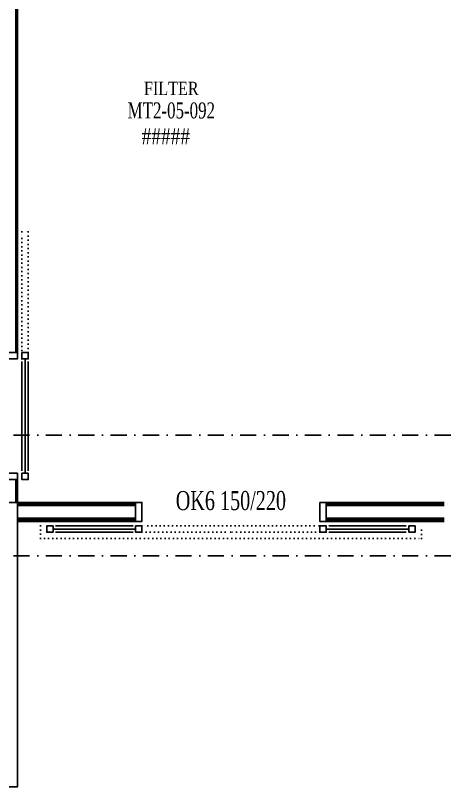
# Model space of a CAD drawing. Header units: inches. Extents: x -772 to 6765, y -813 to 4093.
# Drawn here: x 890 to 1229, y 2369 to 2976 of the extents above; entities that cross this region are included whole.
import ezdxf
from ezdxf.enums import TextEntityAlignment as Align

# ---------------------------------------------------------------- set-up
doc = ezdxf.new("R2010")
doc.units = ezdxf.units.IN
doc.header["$MEASUREMENT"] = 0
doc.set_wipeout_variables(frame=1)
doc.linetypes.add('DASHDOT', pattern=[25.4, 12.7, -6.35, 0, -6.35])
doc.linetypes.add('DOT2', pattern=[3.175, 0, -3.175])
for name, color, linetype in [('FHM_BEYAZ ALÇIPAN', 7, 'Continuous'), ('FHM_WAL_Siva', 30, 'Continuous'), ('H_GAP_Cam', 153, 'Continuous'), ('H_GAP_Kapi_', 120, 'Continuous'), ('H_GAP_KapiIzdusum', 8, 'DOT2'), ('H_GAP_PozKapi', 9, 'Continuous'), ('H_GAP_WipeoutKapi', 255, 'DOT2'), ('H_ROM_MahalEng', 61, 'Continuous'), ('H_ROM_MahalNumarasi', 61, 'Continuous'), ('H_STR_Aks', 250, 'DASHDOT')]:
    doc.layers.add(name, color=color, linetype=linetype)
doc.styles.add('HG', font='times.ttf')
doc.styles.add('HG_POZ', font='times.ttf')
doc.styles.add('XR_IZM_MH_PLN_04_ROM$0$HG', font='times.ttf')

# ---------------------------------------------------------------- blocks, each defined once
blk = doc.blocks.new('*U42')
for points in [[(-65, 8.5), (-70, 8.5), (-70, 3.5), (-65, 3.5)], [(215, 8.5), (220, 8.5), (220, 3.5), (215, 3.5)]]:
    blk.add_lwpolyline(points, close=True)
at = {"layer": 'H_GAP_Cam'}
for p, q in [((-63, 8.5), (-2, 8.5)), ((152, 8.5), (213, 8.5))]:
    blk.add_line(p, q, dxfattribs=at)
at = {"layer": 'H_GAP_PozKapi', "color": 132, "style": 'HG_POZ', "width": 0.7}
blk.add_attdef('KAPIPOZ', text='', height=15, dxfattribs=at).set_placement((75, -16.5), align=Align.MIDDLE)
at = {"ltscale": 30}
blk.add_wipeout([(0, 3.5), (150, 3.5), (150, -18.5), (0, -18.5)], dxfattribs=at).dxf.layer = 'H_GAP_WipeoutKapi'
for points in [[(5, 8.5), (0, 8.5), (0, 3.5), (5, 3.5)], [(145, 8.5), (150, 8.5), (150, 3.5), (145, 3.5)], [(0, -15), (5, -15), (5, 0), (0, 0)], [(145, -15), (150, -15), (150, 0), (145, 0)]]:
    blk.add_lwpolyline(points, close=True)
at = {"layer": 'H_GAP_Cam'}
for p, q in [((-65, 6), (0, 6)), ((-63, 3.5), (-2, 3.5)), ((150, 6), (215, 6)), ((152, 3.5), (213, 3.5))]:
    blk.add_line(p, q, dxfattribs=at)
at = {"layer": 'H_GAP_KapiIzdusum', "linetype": 'DOT2'}
blk.add_lwpolyline([(-75, 3.5), (-75, 13.5), (225, 13.5), (225, 3.5)], dxfattribs=at)
for points in [[(75, 8.5), (75, 3.5), (5, 3.5), (5, 8.5)], [(75, 8.5), (75, 3.5), (145, 3.5), (145, 8.5)]]:
    blk.add_lwpolyline(points, close=True, dxfattribs=at)
blk = doc.blocks.new('*U43')
at = {"layer": 'H_GAP_Cam'}
blk.add_line((7, 8.5), (93, 8.5), dxfattribs=at)
at = {"layer": 'H_GAP_PozKapi', "color": 132, "style": 'HG_POZ', "width": 0.7}
blk.add_attdef('KAPIPOZ', text='', height=15, dxfattribs=at).set_placement((70, -16.5), align=Align.MIDDLE)
at = {"ltscale": 30}
blk.add_wipeout([(0, 3.5), (100, 3.5), (100, -18.5), (0, -18.5)], dxfattribs=at).dxf.layer = 'H_GAP_WipeoutKapi'
for points in [[(5, 8.5), (0, 8.5), (0, 3.5), (5, 3.5)], [(100, 8.5), (95, 8.5), (95, 3.5), (100, 3.5)], [(0, -15), (5, -15), (5, 0), (0, 0)], [(95, -15), (100, -15), (100, 0), (95, 0)]]:
    blk.add_lwpolyline(points, close=True)
at = {"layer": 'H_GAP_Cam'}
for p, q in [((5, 6), (95, 6)), ((7, 3.5), (93, 3.5))]:
    blk.add_line(p, q, dxfattribs=at)
at = {"layer": 'H_GAP_KapiIzdusum', "linetype": 'DOT2'}
blk.add_lwpolyline([(95, 3.5), (195, 3.5), (195, 8.5), (95, 8.5)], dxfattribs=at)
blk = doc.blocks.new('Not_Mahal')
at = {"color": 0, "style": 'XR_IZM_MH_PLN_04_ROM$0$HG', "width": 0.7}
blk.add_attdef('NO', text='', height=18, dxfattribs=at).set_placement((0, 22.5), align=Align.MIDDLE_CENTER)

msp = doc.modelspace()

# ---------------------------------------------------------------- linework, layer by layer
at = {"layer": 'FHM_BEYAZ ALÇIPAN'}
for points in [[(890.75, 2592), (890.75, 3358)], [(892, 2592), (892, 3358)], [(1228, 2592), (892, 2592)], [(1228, 2590.75), (892, 2590.75)], [(1228, 2589.5), (892, 2589.5)], [(1228, 2579.5), (892, 2579.5)], [(1228, 2578.25), (892, 2578.25)], [(1228, 2577), (892, 2577)]]:
    msp.add_lwpolyline(points, dxfattribs=at)
at = {"layer": 'FHM_WAL_Siva'}
msp.add_lwpolyline([(-40, 2368), (892, 2368), (892, 2592), (808, 2592), (808, 2530)], dxfattribs=at)
at = {"layer": 'H_STR_Aks'}
msp.add_line((6664.509, 2550), (-659.052, 2550), dxfattribs=at)

# ---------------------------------------------------------------- block references
at = {"layer": 'H_ROM_MahalNumarasi'}
ref = msp.add_blockref('Not_Mahal', (1013.096, 2900.753), dxfattribs=dict(at, xscale=0.7, yscale=0.7))
ref.add_attrib('ROOMNAME', 'FILTER', dxfattribs={"layer": 'H_ROM_MahalEng', "height": 10.5, "style": 'HG', "width": 0.8}).set_placement((1013.096, 2918.078), align=Align.MIDDLE_CENTER)
ref.add_attrib('NO', 'MT2-05-092', dxfattribs={"layer": '0', "color": 0, "height": 12.6, "style": 'HG', "width": 0.7}).set_placement((1013.096, 2900.753), align=Align.MIDDLE_CENTER)
ref.add_attrib('ALAN', '#####', dxfattribs={"layer": '0', "color": 0, "height": 12.6, "style": 'HG', "width": 0.8}).set_placement((1027.796, 2880.453), align=Align.MIDDLE_RIGHT)

# ---------------------------------------------------------------- next in the draw order: block references
at = {"layer": 'H_GAP_Kapi_'}
ref = msp.add_blockref('*U43', (892, 2610), dxfattribs=dict(at, xscale=-1, rotation=270))
ref.add_attrib('KAPIPOZ', 'OK1 100/220', dxfattribs={"layer": 'H_GAP_PozKapi', "color": 132, "height": 15, "rotation": 450, "style": 'HG_POZ', "width": 0.7}).set_placement((875.5, 2680.008), align=Align.MIDDLE)
ref = msp.add_blockref('*U42', (985, 2577), dxfattribs=dict(at, xscale=-1, rotation=180))
ref.add_attrib('KAPIPOZ', 'OK6 150/220', dxfattribs={"layer": 'H_GAP_PozKapi', "color": 132, "height": 15, "style": 'HG_POZ', "width": 0.7}).set_placement((1060, 2593.5), align=Align.MIDDLE)

# ---------------------------------------------------------------- next in the draw order: linework, layer by layer
at = {"layer": 'FHM_BEYAZ ALÇIPAN'}
for points in [[(985, 2592), (985, 2577)], [(1135, 2592), (1135, 2577)]]:
    msp.add_lwpolyline(points, dxfattribs=at)
at = {"layer": 'H_STR_Aks'}
msp.add_line((6664.509, 2645), (-659.052, 2645), dxfattribs=at)

doc.saveas('drawing.dxf')
